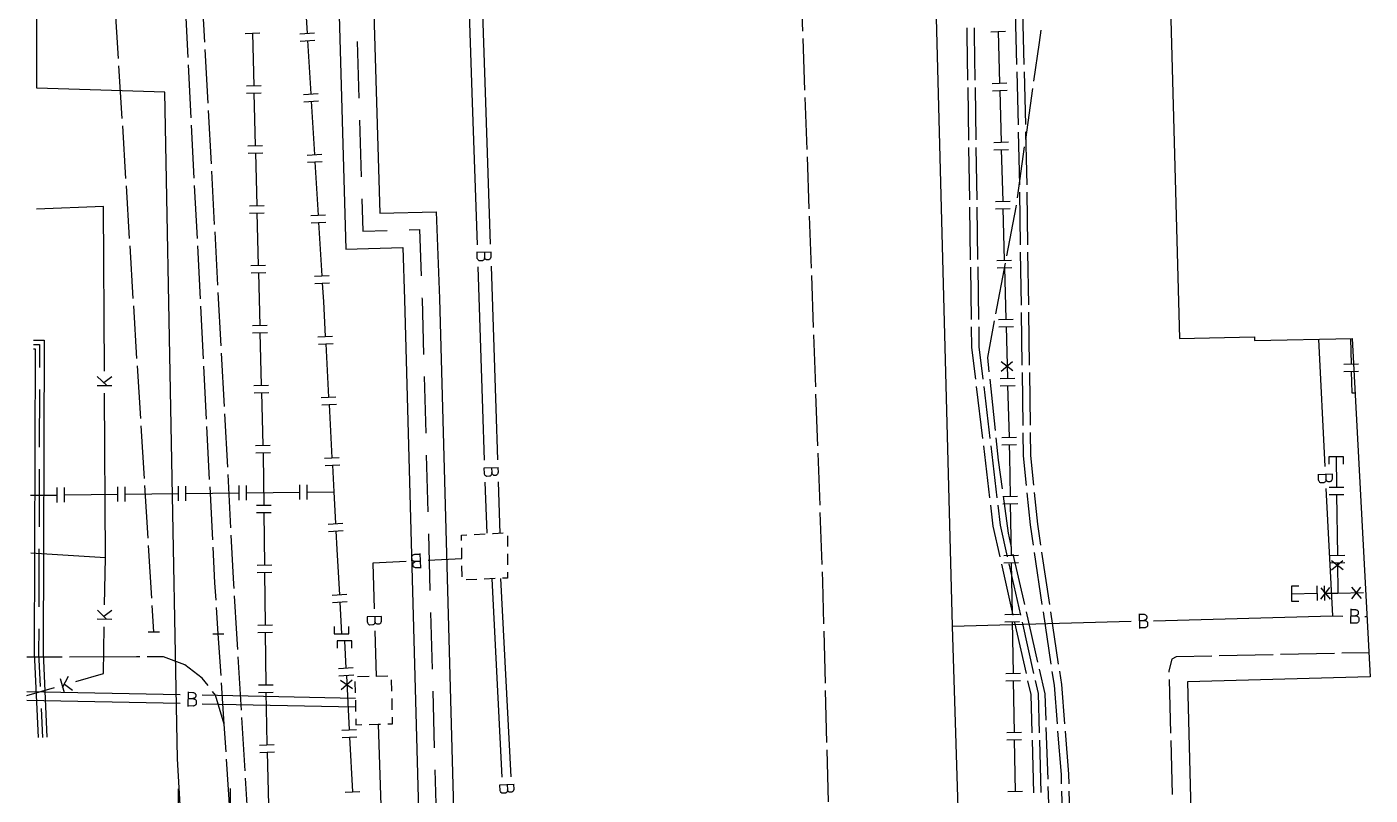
# Model space of a CAD drawing. Header units: metres. Extents: x 17721 to 17912, y 14015 to 15901.
# Drawn here: x 17759.8 to 17851.2, y 14849.4 to 14901.7 of the extents above; entities that cross this region are included whole.
import ezdxf

# ---------------------------------------------------------------- set-up
doc = ezdxf.new("R2010")
doc.units = ezdxf.units.M
for name, color, linetype in [('GC_GAS_AXIS', 2, 'Continuous'), ('GC_HEAT_AXIS', 30, 'Continuous'), ('GC_POWER_AXIS', 40, 'Continuous'), ('GC_SEWER_AXIS', 6, 'Continuous'), ('GC_SITE_BOUNDARY', 7, 'Continuous'), ('GC_TEST_GREEN_ZONE', 3, 'Continuous'), ('GC_WATER_AXIS', 5, 'Continuous')]:
    doc.layers.add(name, color=color, linetype=linetype)

msp = doc.modelspace()

# ---------------------------------------------------------------- linework, layer by layer
at = {"layer": 'GC_GAS_AXIS'}
for points in [[(17778.694, 14904.866), (17778.754, 14903.787), (17778.907, 14901.238)], [(17774.678, 14901.234), (17775.678, 14901.259)], [(17775.178, 14901.247), (17775.269, 14897.669)], [(17778.408, 14901.208), (17779.407, 14901.269)], [(17825.416, 14901.345), (17826.415, 14901.372)], [(17825.915, 14901.359), (17826.01, 14897.843)], [(17778.438, 14900.709), (17779.437, 14900.769)], [(17778.938, 14900.739), (17779.156, 14897.112)], [(17774.769, 14897.656), (17775.769, 14897.682)], [(17825.51, 14897.829), (17826.51, 14897.856)], [(17774.782, 14897.157), (17775.781, 14897.182)], [(17775.281, 14897.169), (17775.372, 14893.592)], [(17778.657, 14897.082), (17779.655, 14897.142)], [(17778.687, 14896.583), (17779.685, 14896.643)], [(17825.523, 14897.329), (17826.523, 14897.356)], [(17826.023, 14897.343), (17826.118, 14893.827)], [(17779.186, 14896.613), (17779.405, 14892.985)], [(17774.872, 14893.579), (17775.872, 14893.605)], [(17774.885, 14893.079), (17775.885, 14893.105)], [(17775.385, 14893.092), (17775.476, 14889.515)], [(17778.906, 14892.955), (17779.904, 14893.015)], [(17825.618, 14893.813), (17826.618, 14893.84)], [(17825.631, 14893.314), (17826.631, 14893.34)], [(17826.131, 14893.327), (17826.226, 14889.811)], [(17778.936, 14892.456), (17779.934, 14892.516)], [(17779.435, 14892.486), (17779.654, 14888.858)], [(17774.976, 14889.502), (17775.975, 14889.527)], [(17825.726, 14889.798), (17826.725, 14889.824)], [(17825.739, 14889.298), (17826.739, 14889.325)], [(17774.988, 14889.002), (17775.988, 14889.028)], [(17775.488, 14889.015), (17775.579, 14885.437)], [(17779.154, 14888.828), (17780.153, 14888.888)], [(17826.239, 14889.311), (17826.334, 14885.795)], [(17779.185, 14888.329), (17780.183, 14888.389)], [(17779.684, 14888.359), (17779.902, 14884.732)], [(17825.834, 14885.782), (17826.833, 14885.809)], [(17775.079, 14885.425), (17776.079, 14885.45)], [(17775.092, 14884.925), (17776.091, 14884.95)], [(17775.592, 14884.938), (17775.682, 14881.36)], [(17779.403, 14884.701), (17780.401, 14884.762)], [(17825.847, 14885.282), (17826.847, 14885.309)], [(17826.347, 14885.295), (17826.441, 14881.779)], [(17779.433, 14884.202), (17780.431, 14884.263)], [(17779.932, 14884.232), (17780.008, 14882.976), (17780.138, 14880.604)], [(17775.182, 14881.348), (17776.182, 14881.373)], [(17825.942, 14881.766), (17826.941, 14881.793)], [(17825.955, 14881.266), (17826.955, 14881.293)], [(17826.455, 14881.28), (17826.549, 14877.764)], [(17775.195, 14880.848), (17776.195, 14880.873)], [(17775.695, 14880.86), (17775.786, 14877.283)], [(17779.639, 14880.577), (17780.637, 14880.631)], [(17849.881, 14880.475), (17849.928, 14878.726)], [(17779.666, 14880.077), (17780.665, 14880.132)], [(17780.166, 14880.105), (17780.365, 14876.476)], [(17826.912, 14878.276), (17826.112, 14878.877)], [(17826.894, 14878.876), (17826.132, 14878.227)], [(17849.428, 14878.713), (17850.428, 14878.739)], [(17826.05, 14877.75), (17827.049, 14877.777)], [(17849.441, 14878.213), (17850.441, 14878.24)], [(17849.941, 14878.226), (17849.98, 14876.77), (17850.202, 14876.775)], [(17775.286, 14877.27), (17776.285, 14877.296)], [(17775.298, 14876.77), (17776.298, 14876.796)], [(17775.798, 14876.783), (17775.889, 14873.206)], [(17826.063, 14877.25), (17827.063, 14877.277)], [(17826.563, 14877.264), (17826.657, 14873.748)], [(17779.865, 14876.449), (17780.864, 14876.503)], [(17779.893, 14875.949), (17780.891, 14876.004)], [(17780.392, 14875.977), (17780.591, 14872.348)], [(17775.389, 14873.193), (17776.389, 14873.218)], [(17826.158, 14873.734), (17827.157, 14873.761)], [(17826.171, 14873.235), (17827.171, 14873.261)], [(17826.671, 14873.248), (17826.692, 14872.458), (17826.737, 14869.731)], [(17775.402, 14872.693), (17776.402, 14872.719)], [(17775.902, 14872.706), (17775.906, 14872.535), (17775.947, 14869.128)], [(17780.092, 14872.321), (17781.09, 14872.375)], [(17849.405, 14871.916), (17849.405, 14872.416), (17848.405, 14872.416), (17848.405, 14871.916)], [(17848.905, 14872.416), (17848.932, 14870.349)], [(17780.119, 14871.821), (17781.118, 14871.876)], [(17780.619, 14871.849), (17780.718, 14870.034)], [(17761.899, 14869.316), (17761.888, 14870.316)], [(17762.399, 14869.322), (17762.388, 14870.322)], [(17766.027, 14869.364), (17766.015, 14870.364)], [(17766.527, 14869.37), (17766.515, 14870.369)], [(17770.155, 14869.412), (17770.143, 14870.412)], [(17770.655, 14869.417), (17770.643, 14870.417)], [(17774.282, 14869.46), (17774.271, 14870.46)], [(17774.782, 14869.465), (17774.771, 14870.465)], [(17778.41, 14869.508), (17778.398, 14870.507)], [(17778.91, 14869.513), (17778.898, 14870.513)], [(17848.432, 14870.342), (17849.432, 14870.356)], [(17760.08, 14869.795), (17761.893, 14869.816)], [(17762.393, 14869.822), (17766.021, 14869.864)], [(17766.521, 14869.87), (17770.149, 14869.912)], [(17770.649, 14869.917), (17774.277, 14869.96)], [(17774.776, 14869.965), (17778.404, 14870.008)], [(17778.904, 14870.013), (17780.718, 14870.034)], [(17780.718, 14870.034), (17780.837, 14867.866)], [(17826.237, 14869.723), (17827.236, 14869.74)], [(17826.245, 14869.223), (17827.245, 14869.24)], [(17826.745, 14869.232), (17826.802, 14865.715)], [(17848.439, 14869.842), (17849.439, 14869.856)], [(17848.939, 14869.849), (17848.994, 14865.714)], [(17775.447, 14869.122), (17776.447, 14869.134)], [(17775.453, 14868.622), (17776.453, 14868.634)], [(17775.953, 14868.628), (17775.996, 14865.049)], [(17780.338, 14867.839), (17781.336, 14867.894)], [(17780.365, 14867.34), (17781.364, 14867.395)], [(17780.864, 14867.367), (17780.933, 14866.115), (17781.102, 14863.031)], [(17826.302, 14865.707), (17827.302, 14865.723)], [(17848.494, 14865.708), (17849.494, 14865.721)], [(17775.496, 14865.043), (17776.496, 14865.055)], [(17826.31, 14865.207), (17827.31, 14865.223)], [(17826.81, 14865.215), (17826.868, 14861.698)], [(17848.501, 14865.208), (17849.5, 14865.221)], [(17849.383, 14864.731), (17848.592, 14865.343)], [(17849.373, 14865.331), (17848.602, 14864.693)], [(17849.001, 14865.214), (17849.028, 14863.147)], [(17775.502, 14864.543), (17776.502, 14864.555)], [(17776.002, 14864.549), (17776.045, 14860.971)], [(17780.603, 14863.004), (17781.602, 14863.059)], [(17846.377, 14863.602), (17845.877, 14863.602), (17845.877, 14862.602), (17846.377, 14862.602)], [(17845.877, 14863.102), (17847.626, 14863.127)], [(17847.634, 14862.627), (17847.619, 14863.627)], [(17848.463, 14863.515), (17847.852, 14862.723)], [(17847.863, 14863.504), (17848.502, 14862.734)], [(17848.134, 14862.634), (17848.119, 14863.634)], [(17848.126, 14863.134), (17849.028, 14863.147)], [(17849.028, 14863.147), (17850.778, 14863.179)], [(17850.563, 14863.551), (17849.955, 14862.757)], [(17849.963, 14863.538), (17850.605, 14862.771)], [(17780.63, 14862.505), (17781.629, 14862.559)], [(17781.13, 14862.532), (17781.249, 14860.364)], [(17826.368, 14861.69), (17827.368, 14861.706)], [(17826.376, 14861.19), (17827.376, 14861.206)], [(17826.876, 14861.198), (17826.933, 14857.681)], [(17775.545, 14860.965), (17776.545, 14860.977)], [(17775.552, 14860.465), (17776.551, 14860.477)], [(17776.051, 14860.471), (17776.095, 14856.893)], [(17780.749, 14860.864), (17780.749, 14860.364), (17781.749, 14860.364), (17781.749, 14860.864)], [(17781.945, 14859.398), (17781.945, 14859.898), (17780.945, 14859.898), (17780.945, 14859.398)], [(17781.445, 14859.898), (17781.543, 14858.043)], [(17781.044, 14858.016), (17782.043, 14858.069)], [(17781.07, 14857.517), (17782.069, 14857.57)], [(17781.57, 14857.544), (17781.765, 14853.833)], [(17826.433, 14857.673), (17827.433, 14857.69)], [(17775.595, 14856.887), (17776.595, 14856.899)], [(17781.995, 14856.623), (17781.18, 14857.203)], [(17781.961, 14857.222), (17781.216, 14856.554)], [(17826.441, 14857.173), (17827.441, 14857.19)], [(17826.941, 14857.181), (17826.999, 14853.665)], [(17775.601, 14856.387), (17776.601, 14856.399)], [(17776.101, 14856.393), (17776.128, 14854.127), (17776.162, 14852.815)], [(17781.266, 14853.807), (17782.265, 14853.86)], [(17775.662, 14852.802), (17776.662, 14852.828)], [(17781.292, 14853.308), (17782.291, 14853.36)], [(17781.792, 14853.334), (17781.987, 14849.624)], [(17826.499, 14853.656), (17827.499, 14853.673)], [(17826.507, 14853.157), (17827.507, 14853.173)], [(17827.007, 14853.165), (17827.064, 14849.648)], [(17775.675, 14852.302), (17776.675, 14852.328)], [(17776.175, 14852.315), (17776.269, 14848.738)], [(17781.488, 14849.598), (17782.487, 14849.65)], [(17826.564, 14849.64), (17827.564, 14849.656)]]:
    msp.add_lwpolyline(points, dxfattribs=at)
at = {"layer": 'GC_HEAT_AXIS'}
for points in [[(17781.032, 14904.07), (17781.538, 14886.549), (17785.404, 14886.661), (17785.536, 14883.112), (17786.754, 14838.444)], [(17783.401, 14904.138), (17783.838, 14888.986), (17787.686, 14889.098), (17787.905, 14883.188), (17789.124, 14838.508)], [(17782.315, 14900.678), (17782.426, 14896.823)], [(17782.47, 14895.324), (17782.581, 14891.47)], [(17782.624, 14889.971), (17782.688, 14887.768), (17784.339, 14887.815)], [(17785.839, 14887.859), (17786.545, 14887.879), (17786.662, 14884.732)], [(17786.717, 14883.233), (17786.72, 14883.15), (17786.823, 14879.379)], [(17760.296, 14880.363), (17761.004, 14880.348), (17760.936, 14859.084), (17761.2, 14853.342)], [(17760.283, 14879.763), (17760.402, 14879.76), (17760.336, 14859.072), (17760.601, 14853.308)], [(17760.29, 14880.063), (17760.703, 14880.054), (17760.698, 14878.503)], [(17786.864, 14877.879), (17786.969, 14874.025)], [(17760.693, 14877.003), (17760.681, 14873.073)], [(17787.01, 14872.526), (17787.115, 14868.671)], [(17760.676, 14871.573), (17760.663, 14867.643)], [(17787.156, 14867.172), (17787.261, 14863.318)], [(17760.659, 14866.143), (17760.646, 14862.213)], [(17787.302, 14861.818), (17787.407, 14857.964)], [(17760.641, 14860.713), (17760.636, 14859.078), (17760.741, 14856.786)], [(17787.448, 14856.464), (17787.553, 14852.61)], [(17760.81, 14855.288), (17760.9, 14853.325)], [(17787.594, 14851.111), (17787.699, 14847.256)]]:
    msp.add_lwpolyline(points, dxfattribs=at)
at = {"layer": 'GC_POWER_AXIS'}
for points in [[(17812.623, 14901.393), (17812.495, 14904.927)], [(17771.724, 14904.257), (17771.919, 14900.625)], [(17766.071, 14899.523), (17765.851, 14903.106)], [(17770.804, 14899.586), (17770.62, 14903.189)], [(17827.073, 14902.704), (17827.166, 14899.111)], [(17827.573, 14902.714), (17827.666, 14899.122)], [(17823.86, 14898.039), (17823.813, 14901.12), (17823.807, 14901.61)], [(17824.36, 14898.046), (17824.313, 14901.126), (17824.307, 14901.617)], [(17828.823, 14901.46), (17828.705, 14900.621), (17828.33, 14897.984)], [(17812.77, 14897.358), (17812.641, 14900.893)], [(17771.946, 14900.125), (17772.141, 14896.493)], [(17766.322, 14895.441), (17766.102, 14899.024)], [(17771.014, 14895.483), (17770.83, 14899.086)], [(17827.179, 14898.612), (17827.272, 14895.019)], [(17827.679, 14898.622), (17827.772, 14895.029)], [(17812.917, 14893.324), (17812.788, 14896.859)], [(17823.921, 14893.968), (17823.867, 14897.539)], [(17824.421, 14893.976), (17824.367, 14897.546)], [(17828.26, 14897.489), (17827.766, 14894.013)], [(17772.168, 14895.994), (17772.363, 14892.362)], [(17766.574, 14891.36), (17766.353, 14894.942)], [(17771.223, 14891.381), (17771.039, 14894.984)], [(17827.285, 14894.519), (17827.332, 14892.715), (17827.358, 14890.926)], [(17827.785, 14894.529), (17827.832, 14892.725), (17827.858, 14890.936)], [(17823.983, 14889.897), (17823.929, 14893.468)], [(17824.483, 14889.905), (17824.429, 14893.476)], [(17827.696, 14893.518), (17827.202, 14890.042)], [(17813.064, 14889.29), (17812.935, 14892.825)], [(17772.39, 14891.863), (17772.585, 14888.231)], [(17766.825, 14887.278), (17766.604, 14890.861)], [(17771.433, 14887.278), (17771.249, 14890.881)], [(17827.365, 14890.426), (17827.417, 14886.833)], [(17827.865, 14890.436), (17827.917, 14886.843)], [(17824.045, 14885.826), (17823.991, 14889.397)], [(17824.545, 14885.834), (17824.491, 14889.405)], [(17827.131, 14889.547), (17827.111, 14889.404), (17826.488, 14886.096)], [(17813.211, 14885.256), (17813.082, 14888.79)], [(17772.612, 14887.731), (17772.807, 14884.099)], [(17767.076, 14883.196), (17766.856, 14886.779)], [(17771.642, 14883.176), (17771.458, 14886.779)], [(17827.425, 14886.333), (17827.477, 14882.74)], [(17827.924, 14886.343), (17827.976, 14882.749)], [(17813.358, 14881.221), (17813.229, 14884.756)], [(17824.106, 14881.755), (17824.052, 14885.326)], [(17824.606, 14881.763), (17824.552, 14885.334)], [(17826.396, 14885.604), (17825.747, 14882.154)], [(17772.834, 14883.6), (17773.029, 14879.968)], [(17767.327, 14879.115), (17767.107, 14882.697)], [(17771.852, 14879.073), (17771.668, 14882.676)], [(17827.484, 14882.24), (17827.536, 14878.647)], [(17827.984, 14882.249), (17828.036, 14878.656)], [(17824.392, 14877.699), (17824.135, 14879.857), (17824.114, 14881.255)], [(17824.895, 14877.708), (17824.635, 14879.891), (17824.614, 14881.263)], [(17825.654, 14881.663), (17825.188, 14879.185), (17825.291, 14878.201)], [(17813.505, 14877.187), (17813.376, 14880.722)], [(17773.056, 14879.469), (17773.251, 14875.837)], [(17767.578, 14875.033), (17767.358, 14878.616)], [(17772.061, 14874.97), (17771.877, 14878.574)], [(17825.343, 14877.704), (17825.708, 14874.212)], [(17827.543, 14878.147), (17827.595, 14874.554)], [(17828.043, 14878.156), (17828.095, 14874.562)], [(17813.651, 14873.153), (17813.523, 14876.687)], [(17824.874, 14873.656), (17824.452, 14877.203)], [(17825.377, 14873.665), (17824.954, 14877.211)], [(17773.278, 14875.338), (17773.473, 14871.706)], [(17767.83, 14870.951), (17767.609, 14874.534)], [(17772.271, 14870.868), (17772.087, 14874.471)], [(17827.602, 14874.054), (17827.625, 14872.483), (17827.824, 14870.47)], [(17828.102, 14874.062), (17828.125, 14872.511), (17828.326, 14870.479)], [(17825.356, 14869.613), (17824.934, 14873.16)], [(17825.859, 14869.623), (17825.436, 14873.169)], [(17825.76, 14873.715), (17825.921, 14872.177), (17826.187, 14870.23)], [(17813.798, 14869.118), (17813.67, 14872.653)], [(17773.5, 14871.206), (17773.695, 14867.574)], [(17768.081, 14866.87), (17767.86, 14870.452)], [(17772.48, 14866.765), (17772.296, 14870.368)], [(17826.254, 14869.735), (17826.598, 14867.215), (17826.813, 14866.272)], [(17827.873, 14869.972), (17828.09, 14867.777), (17828.295, 14866.405)], [(17828.375, 14869.981), (17828.586, 14867.839), (17828.799, 14866.413)], [(17813.945, 14865.084), (17813.817, 14868.619)], [(17826.053, 14865.607), (17825.586, 14867.685), (17825.416, 14869.117)], [(17826.562, 14865.618), (17826.08, 14867.769), (17825.918, 14869.126)], [(17773.722, 14867.075), (17773.9, 14863.758), (17773.918, 14863.443)], [(17768.332, 14862.788), (17768.112, 14866.371)], [(17772.707, 14862.664), (17772.629, 14863.848), (17772.506, 14866.266)], [(17826.924, 14865.784), (17827.705, 14862.362)], [(17828.369, 14865.91), (17828.899, 14862.356)], [(17828.873, 14865.919), (17829.403, 14862.364)], [(17826.944, 14861.634), (17826.162, 14865.119)], [(17827.454, 14861.646), (17826.672, 14865.13)], [(17814.061, 14861.049), (17813.988, 14863.909), (17813.963, 14864.584)], [(17773.947, 14862.944), (17774.097, 14860.365), (17774.162, 14859.313)], [(17768.473, 14860.498), (17768.363, 14862.289)], [(17773.045, 14857.537), (17772.859, 14860.365), (17772.74, 14862.165)], [(17827.835, 14857.662), (17827.053, 14861.147)], [(17828.345, 14857.673), (17827.563, 14861.158)], [(17827.816, 14861.874), (17828.597, 14858.451)], [(17828.973, 14861.861), (17829.504, 14858.307)], [(17829.477, 14861.87), (17830.008, 14858.315)], [(17768.098, 14860.498), (17768.848, 14860.498)], [(17772.484, 14860.365), (17773.234, 14860.365)], [(17814.165, 14857.013), (17814.074, 14860.549)], [(17762.23, 14858.79), (17759.834, 14858.778)], [(17767.523, 14858.813), (17767.288, 14858.814), (17762.73, 14858.792)], [(17772.164, 14856.846), (17771.768, 14857.35), (17770.578, 14858.249), (17769.141, 14858.81), (17768.023, 14858.812)], [(17774.192, 14858.814), (17774.414, 14855.183)], [(17840.461, 14858.858), (17838.019, 14858.807), (17837.73, 14858.646), (17837.537, 14857.851), (17837.539, 14857.771)], [(17844.631, 14858.945), (17840.961, 14858.868)], [(17848.801, 14859.032), (17845.131, 14858.956)], [(17851.136, 14859.081), (17849.301, 14859.043)], [(17828.708, 14857.964), (17829.089, 14856.292), (17829.151, 14854.497)], [(17829.577, 14857.812), (17829.718, 14856.868), (17829.925, 14854.237)], [(17830.082, 14857.821), (17830.216, 14856.924), (17830.426, 14854.245)], [(17773.264, 14854.211), (17772.667, 14856.205), (17772.472, 14856.453)], [(17773.264, 14854.211), (17773.078, 14857.039)], [(17814.268, 14852.978), (17814.178, 14856.513)], [(17828.228, 14853.626), (17828.153, 14856.248), (17827.945, 14857.174)], [(17828.728, 14853.637), (17828.651, 14856.31), (17828.455, 14857.185)], [(17837.552, 14857.272), (17837.645, 14853.602)], [(17774.445, 14854.684), (17774.667, 14851.054)], [(17773.39, 14852.328), (17773.264, 14854.211)], [(17829.168, 14853.997), (17829.289, 14850.489)], [(17829.964, 14853.739), (17830.195, 14850.789), (17830.214, 14850.155)], [(17830.465, 14853.747), (17830.695, 14850.817), (17830.714, 14850.162)], [(17828.344, 14849.557), (17828.242, 14853.127)], [(17828.844, 14849.567), (17828.742, 14853.137)], [(17837.658, 14853.102), (17837.751, 14849.432)], [(17814.372, 14848.942), (17814.281, 14852.478)], [(17773.674, 14848.062), (17773.423, 14851.829)], [(17774.697, 14850.555), (17774.919, 14846.924)], [(17770.149, 14848.825), (17770.142, 14849.825)], [(17773.694, 14848.85), (17773.686, 14849.85)], [(17829.306, 14849.989), (17829.427, 14846.48)], [(17830.229, 14849.655), (17830.336, 14846.063)], [(17830.729, 14849.662), (17830.836, 14846.07)]]:
    msp.add_lwpolyline(points, dxfattribs=at)
at = {"layer": 'GC_SEWER_AXIS'}
for points in [[(17765.105, 14878.246), (17765.039, 14889.452), (17760.496, 14889.273)], [(17765.264, 14877.275), (17764.623, 14877.872)], [(17765.061, 14877.465), (17765.613, 14877.877)], [(17764.626, 14877.272), (17765.617, 14877.277)], [(17765.179, 14865.54), (17765.113, 14876.746)], [(17765.179, 14865.54), (17760.095, 14865.865)], [(17765.122, 14862.352), (17765.179, 14865.54)], [(17765.258, 14861.378), (17764.632, 14861.99)], [(17765.06, 14861.572), (17765.622, 14861.971)], [(17764.621, 14861.389), (17765.611, 14861.372)], [(17763.157, 14857.122), (17765.039, 14857.664), (17765.096, 14860.852)], [(17762.266, 14856.706), (17762.667, 14857.484)], [(17759.834, 14856.165), (17761.716, 14856.707)], [(17762.09, 14857.318), (17762.364, 14856.366)], [(17762.393, 14856.952), (17762.94, 14856.532)]]:
    msp.add_lwpolyline(points, dxfattribs=at)
at = {"layer": 'GC_SITE_BOUNDARY'}
for points in [[(17772.326, 14746.11), (17772.698, 14806.552), (17771.498, 14827.431), (17770.076, 14851.86), (17769.22, 14897.235), (17760.514, 14897.493), (17760.507, 14927.15), (17760.574, 14933.349), (17762.074, 14933.332), (17762.29, 14951.766), (17760.79, 14951.779), (17760.866, 14958.579), (17760.9, 14967.093), (17767.769, 14967.148), (17767.722, 14974.569), (17767.647, 14980.238), (17770.714, 14980.326), (17770.59, 14985.441), (17768.318, 14985.386), (17768.118, 14992.789), (17767.638, 15010.605)], [(17836.8, 14933.932), (17838.252, 14880.462), (17843.351, 14880.585), (17843.356, 14880.341), (17850.006, 14880.478), (17851.224, 14857.437), (17838.808, 14857.096), (17840.69, 14784.202), (17850.079, 14784.575), (17850.139, 14772.532), (17850.294, 14759.991)]]:
    msp.add_lwpolyline(points, dxfattribs=at)
at = {"layer": 'GC_TEST_GREEN_ZONE'}
for points in [[(17772.326, 14746.11), (17772.698, 14806.552), (17771.498, 14827.431), (17770.076, 14851.86), (17769.22, 14897.235), (17760.514, 14897.493), (17760.507, 14927.15), (17760.574, 14933.349), (17762.074, 14933.332), (17762.29, 14951.766), (17760.79, 14951.779), (17760.866, 14958.579), (17760.9, 14967.093), (17767.769, 14967.148), (17767.722, 14974.569), (17767.647, 14980.238), (17770.714, 14980.326), (17770.59, 14985.441), (17768.318, 14985.386), (17768.118, 14992.789), (17767.638, 15010.605)], [(17836.8, 14933.932), (17838.252, 14880.462), (17843.351, 14880.585), (17843.356, 14880.341), (17850.006, 14880.478), (17851.224, 14857.437), (17838.808, 14857.096), (17840.69, 14784.202), (17850.079, 14784.575), (17850.139, 14772.532), (17850.294, 14759.991)]]:
    msp.add_lwpolyline(points, dxfattribs=at)
at = {"layer": 'GC_WATER_AXIS'}
for points in [[(17789.06, 14928.345), (17790.135, 14896.529), (17790.462, 14886.852)], [(17789.965, 14928.191), (17791.034, 14896.56), (17791.361, 14886.882)], [(17821.681, 14903.159), (17822.79, 14860.895)], [(17791.427, 14886.343), (17790.43, 14886.309)], [(17790.974, 14886.006), (17790.971, 14885.967), (17790.969, 14885.933), (17790.955, 14885.884), (17790.94, 14885.854), (17790.922, 14885.825), (17790.891, 14885.794), (17790.856, 14885.773), (17790.825, 14885.762), (17790.635, 14885.756), (17790.616, 14885.759), (17790.589, 14885.769), (17790.559, 14885.789), (17790.53, 14885.82), (17790.51, 14885.847), (17790.488, 14885.893), (17790.478, 14885.921), (17790.475, 14885.948), (17790.462, 14886.31)], [(17790.963, 14886.327), (17790.974, 14886.006)], [(17791.39, 14886.341), (17791.401, 14886.023), (17791.396, 14885.993), (17791.379, 14885.942), (17791.353, 14885.894), (17791.339, 14885.875), (17791.321, 14885.857), (17791.297, 14885.842), (17791.267, 14885.828), (17791.253, 14885.823), (17791.137, 14885.82), (17791.114, 14885.824), (17791.084, 14885.836), (17791.063, 14885.851), (17791.042, 14885.867), (17791.02, 14885.894), (17791.001, 14885.929), (17790.986, 14885.96), (17790.974, 14886.006)], [(17790.512, 14885.353), (17790.839, 14875.676)], [(17791.412, 14885.383), (17791.739, 14875.706), (17791.854, 14872.203)], [(17847.702, 14880.431), (17848.143, 14871.758)], [(17790.839, 14875.676), (17790.954, 14872.193)], [(17791.919, 14871.673), (17790.922, 14871.64)], [(17791.465, 14871.337), (17791.463, 14871.298), (17791.46, 14871.264), (17791.447, 14871.215), (17791.431, 14871.185), (17791.413, 14871.156), (17791.383, 14871.125), (17791.348, 14871.104), (17791.316, 14871.093), (17791.126, 14871.087), (17791.107, 14871.09), (17791.081, 14871.1), (17791.05, 14871.12), (17791.021, 14871.151), (17791.002, 14871.178), (17790.98, 14871.224), (17790.969, 14871.252), (17790.966, 14871.279), (17790.954, 14871.641)], [(17791.455, 14871.658), (17791.465, 14871.337)], [(17791.882, 14871.672), (17791.893, 14871.353), (17791.888, 14871.323), (17791.871, 14871.272), (17791.845, 14871.224), (17791.83, 14871.205), (17791.812, 14871.188), (17791.788, 14871.172), (17791.759, 14871.158), (17791.744, 14871.154), (17791.628, 14871.15), (17791.606, 14871.155), (17791.576, 14871.167), (17791.555, 14871.181), (17791.533, 14871.197), (17791.512, 14871.225), (17791.492, 14871.26), (17791.478, 14871.291), (17791.465, 14871.337)], [(17848.667, 14871.243), (17847.671, 14871.192)], [(17848.22, 14870.898), (17848.218, 14870.859), (17848.216, 14870.826), (17848.204, 14870.776), (17848.188, 14870.746), (17848.171, 14870.717), (17848.141, 14870.685), (17848.106, 14870.663), (17848.075, 14870.652), (17847.885, 14870.642), (17847.866, 14870.645), (17847.84, 14870.655), (17847.809, 14870.674), (17847.779, 14870.704), (17847.759, 14870.731), (17847.736, 14870.777), (17847.725, 14870.804), (17847.722, 14870.832), (17847.703, 14871.193)], [(17848.204, 14871.219), (17848.22, 14870.898)], [(17848.63, 14871.241), (17848.647, 14870.922), (17848.643, 14870.892), (17848.627, 14870.841), (17848.601, 14870.793), (17848.587, 14870.773), (17848.569, 14870.756), (17848.546, 14870.739), (17848.516, 14870.725), (17848.502, 14870.72), (17848.386, 14870.715), (17848.363, 14870.719), (17848.333, 14870.731), (17848.312, 14870.744), (17848.29, 14870.76), (17848.268, 14870.787), (17848.248, 14870.822), (17848.233, 14870.853), (17848.22, 14870.898)], [(17791.003, 14870.694), (17791.118, 14867.21)], [(17791.903, 14870.704), (17792.018, 14867.202)], [(17848.219, 14870.26), (17848.66, 14861.588), (17849.36, 14861.575)], [(17789.411, 14866.723), (17789.406, 14867.092), (17789.774, 14867.112)], [(17790.274, 14867.138), (17791.01, 14867.177)], [(17791.509, 14867.203), (17791.568, 14867.206), (17792.246, 14867.242)], [(17792.528, 14867.039), (17792.528, 14866.302)], [(17786.286, 14865.282), (17786.247, 14865.284), (17786.214, 14865.286), (17786.164, 14865.299), (17786.134, 14865.314), (17786.105, 14865.332), (17786.074, 14865.362), (17786.051, 14865.396), (17786.041, 14865.428), (17786.032, 14865.618), (17786.034, 14865.637), (17786.044, 14865.663), (17786.063, 14865.694), (17786.094, 14865.724), (17786.121, 14865.744), (17786.167, 14865.766), (17786.194, 14865.777), (17786.221, 14865.78), (17786.583, 14865.798)], [(17786.629, 14864.834), (17786.582, 14865.83)], [(17789.428, 14865.486), (17789.418, 14866.224)], [(17792.528, 14865.802), (17792.528, 14865.064)], [(17785.648, 14865.285), (17783.367, 14865.177), (17783.459, 14862.075)], [(17786.627, 14864.87), (17786.309, 14864.855), (17786.279, 14864.859), (17786.227, 14864.876), (17786.18, 14864.901), (17786.16, 14864.915), (17786.143, 14864.933), (17786.126, 14864.957), (17786.112, 14864.986), (17786.108, 14865.001), (17786.102, 14865.116), (17786.107, 14865.139), (17786.118, 14865.17), (17786.132, 14865.191), (17786.148, 14865.212), (17786.175, 14865.234), (17786.21, 14865.254), (17786.241, 14865.269), (17786.286, 14865.282)], [(17786.607, 14865.297), (17786.286, 14865.282)], [(17789.428, 14865.465), (17787.147, 14865.356)], [(17789.444, 14864.249), (17789.434, 14864.986)], [(17790.458, 14864.069), (17789.722, 14864.036)], [(17791.695, 14864.124), (17790.958, 14864.091)], [(17791.465, 14864.111), (17792.156, 14850.617)], [(17792.065, 14864.142), (17792.755, 14850.647)], [(17792.528, 14864.564), (17792.528, 14864.161), (17792.194, 14864.146)], [(17849.911, 14862.062), (17849.892, 14861.065)], [(17849.91, 14862.025), (17850.229, 14862.019), (17850.259, 14862.013), (17850.309, 14861.994), (17850.355, 14861.965), (17850.373, 14861.949), (17850.39, 14861.93), (17850.404, 14861.906), (17850.417, 14861.876), (17850.42, 14861.861), (17850.418, 14861.745), (17850.412, 14861.723), (17850.398, 14861.693), (17850.383, 14861.673), (17850.366, 14861.653), (17850.337, 14861.633), (17850.302, 14861.615), (17850.27, 14861.602), (17850.223, 14861.592)], [(17783.973, 14861.548), (17782.976, 14861.518)], [(17783.518, 14861.213), (17783.516, 14861.174), (17783.513, 14861.14), (17783.499, 14861.091), (17783.483, 14861.061), (17783.466, 14861.033), (17783.435, 14861.002), (17783.4, 14860.98), (17783.369, 14860.97), (17783.178, 14860.964), (17783.159, 14860.967), (17783.133, 14860.978), (17783.102, 14860.997), (17783.074, 14861.028), (17783.054, 14861.056), (17783.032, 14861.102), (17783.022, 14861.13), (17783.019, 14861.157), (17783.008, 14861.519)], [(17783.509, 14861.534), (17783.518, 14861.213)], [(17783.936, 14861.547), (17783.946, 14861.228), (17783.941, 14861.198), (17783.924, 14861.147), (17783.897, 14861.1), (17783.883, 14861.08), (17783.864, 14861.063), (17783.841, 14861.047), (17783.811, 14861.034), (17783.796, 14861.029), (17783.681, 14861.026), (17783.658, 14861.031), (17783.628, 14861.043), (17783.607, 14861.057), (17783.586, 14861.073), (17783.564, 14861.101), (17783.545, 14861.136), (17783.531, 14861.167), (17783.518, 14861.213)], [(17822.79, 14860.895), (17834.975, 14861.221)], [(17835.504, 14861.733), (17835.53, 14860.736)], [(17835.504, 14861.697), (17835.823, 14861.705), (17835.853, 14861.7), (17835.904, 14861.683), (17835.952, 14861.656), (17835.971, 14861.642), (17835.988, 14861.624), (17836.003, 14861.6), (17836.017, 14861.57), (17836.021, 14861.555), (17836.025, 14861.44), (17836.02, 14861.417), (17836.007, 14861.387), (17835.993, 14861.366), (17835.977, 14861.345), (17835.949, 14861.324), (17835.914, 14861.304), (17835.883, 14861.29), (17835.837, 14861.278)], [(17835.516, 14861.269), (17835.837, 14861.278)], [(17835.837, 14861.278), (17835.876, 14861.275), (17835.91, 14861.272), (17835.958, 14861.259), (17835.989, 14861.243), (17836.017, 14861.225), (17836.048, 14861.194), (17836.069, 14861.159), (17836.08, 14861.127), (17836.085, 14860.937), (17836.081, 14860.918), (17836.071, 14860.892), (17836.051, 14860.861), (17836.02, 14860.833), (17835.993, 14860.813), (17835.947, 14860.791), (17835.919, 14860.781), (17835.891, 14860.778), (17835.529, 14860.769)], [(17836.475, 14861.262), (17848.66, 14861.588)], [(17850.223, 14861.592), (17850.262, 14861.587), (17850.295, 14861.583), (17850.344, 14861.567), (17850.373, 14861.55), (17850.401, 14861.531), (17850.43, 14861.498), (17850.45, 14861.462), (17850.459, 14861.431), (17850.455, 14861.24), (17850.451, 14861.222), (17850.439, 14861.196), (17850.418, 14861.166), (17850.386, 14861.139), (17850.358, 14861.121), (17850.311, 14861.101), (17850.283, 14861.092), (17850.255, 14861.09), (17849.893, 14861.097)], [(17849.902, 14861.598), (17850.223, 14861.592)], [(17850.86, 14861.547), (17851.006, 14861.544)], [(17783.504, 14860.575), (17783.596, 14857.473)], [(17822.79, 14860.895), (17824.247, 14814.298)], [(17783.113, 14857.461), (17782.336, 14857.442)], [(17784.39, 14857.492), (17783.613, 14857.473)], [(17759.834, 14856.455), (17770.264, 14856.242)], [(17770.813, 14856.429), (17770.793, 14855.431)], [(17782.154, 14857.127), (17782.173, 14856.35)], [(17784.665, 14856.471), (17784.646, 14857.248)], [(17759.834, 14855.855), (17770.258, 14855.642)], [(17771.125, 14855.958), (17771.163, 14855.954), (17771.197, 14855.949), (17771.245, 14855.933), (17771.275, 14855.916), (17771.302, 14855.897), (17771.332, 14855.864), (17771.351, 14855.828), (17771.36, 14855.796), (17771.356, 14855.606), (17771.352, 14855.587), (17771.34, 14855.562), (17771.319, 14855.532), (17771.287, 14855.505), (17771.259, 14855.487), (17771.211, 14855.467), (17771.183, 14855.458), (17771.156, 14855.457), (17770.794, 14855.464)], [(17770.804, 14855.965), (17771.125, 14855.958)], [(17770.812, 14856.392), (17771.131, 14856.386), (17771.161, 14856.379), (17771.211, 14856.36), (17771.257, 14856.331), (17771.275, 14856.315), (17771.292, 14856.296), (17771.306, 14856.272), (17771.319, 14856.242), (17771.322, 14856.227), (17771.32, 14856.111), (17771.314, 14856.089), (17771.3, 14856.059), (17771.285, 14856.039), (17771.267, 14856.019), (17771.239, 14855.999), (17771.203, 14855.981), (17771.171, 14855.968), (17771.125, 14855.958)], [(17771.758, 14855.612), (17782.182, 14855.4)], [(17771.764, 14856.212), (17782.195, 14856)], [(17782.185, 14855.85), (17782.188, 14855.7), (17782.204, 14855.073)], [(17784.696, 14855.194), (17784.677, 14855.971)], [(17784.391, 14854.237), (17784.719, 14854.245), (17784.708, 14854.694)], [(17782.216, 14854.573), (17782.225, 14854.185), (17782.614, 14854.194)], [(17783.114, 14854.206), (17783.743, 14854.222)], [(17783.743, 14854.222), (17783.891, 14854.225)], [(17783.743, 14854.222), (17784.961, 14816.889)], [(17792.98, 14850.116), (17791.984, 14850.065)], [(17792.533, 14849.772), (17792.531, 14849.733), (17792.529, 14849.699), (17792.517, 14849.65), (17792.501, 14849.619), (17792.484, 14849.59), (17792.454, 14849.559), (17792.42, 14849.537), (17792.388, 14849.526), (17792.198, 14849.516), (17792.179, 14849.519), (17792.153, 14849.529), (17792.122, 14849.548), (17792.092, 14849.578), (17792.072, 14849.605), (17792.049, 14849.65), (17792.038, 14849.678), (17792.035, 14849.705), (17792.016, 14850.067)], [(17792.516, 14850.093), (17792.533, 14849.772)], [(17792.943, 14850.115), (17792.96, 14849.796), (17792.956, 14849.766), (17792.94, 14849.715), (17792.914, 14849.667), (17792.9, 14849.647), (17792.882, 14849.63), (17792.859, 14849.613), (17792.83, 14849.599), (17792.815, 14849.594), (17792.699, 14849.588), (17792.677, 14849.593), (17792.646, 14849.604), (17792.625, 14849.618), (17792.603, 14849.634), (17792.581, 14849.661), (17792.561, 14849.695), (17792.546, 14849.726), (17792.533, 14849.772)]]:
    msp.add_lwpolyline(points, dxfattribs=at)

doc.saveas('drawing.dxf')
